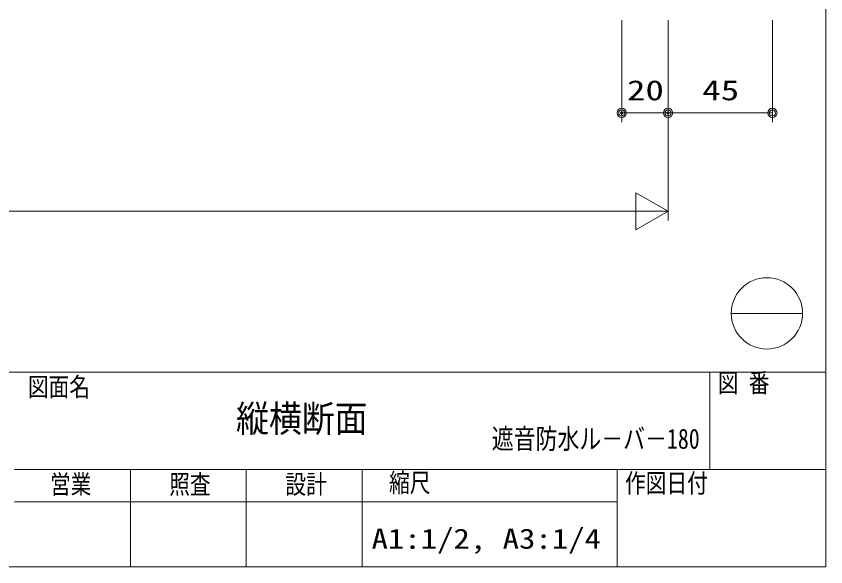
# Model space of a CAD drawing. Units: millimetres, scale not verified. Extents: x -791 to 791, y -562 to 562.
# Drawn here: x 441.3 to 790.6, y -562 to -324.3 of the extents above; entities that cross this region are included whole.
import ezdxf
from ezdxf.enums import TextEntityAlignment as Align

# ---------------------------------------------------------------- set-up
doc = ezdxf.new("R2010")
doc.units = ezdxf.units.MM
doc.header["$LTSCALE"] = 2
doc.header["$PDMODE"] = 32
doc.header["$PDSIZE"] = 1
for name, color, linetype, lineweight in [('0-0__0-6_TITLE_WAKU', 7, 'Continuous', 9), ('0-2_USERZ', 5, 'Continuous', 9), ('0-3_F-1', 7, 'Continuous', 9), ('0-7_0', 7, 'Continuous', 9), ('0-8_DEFPOINTS', 1, 'Continuous', 9), ('0-A_YSS_ZEN', 6, 'Continuous', 9)]:
    doc.layers.add(name, color=color, linetype=linetype, lineweight=lineweight)
doc.layers.add('0-1__0-3_TITLE', color=7, linetype='Continuous')
doc.styles.add('ＭＳ ゴシック', font='')
doc.styles.get('ＭＳ ゴシック').set_extended_font_data('MS Gothic')

# ---------------------------------------------------------------- blocks, each defined once
blk = doc.blocks.new('図枠')
at = {"layer": '0-0__0-6_TITLE_WAKU'}
for p, q in [((1581.2, 84), (1099.784, 84)), ((1531.192, 84), (1531.192, 42)), ((1581.2, 42), (1231.178, 42)), ((1281.178, 42), (1281.178, 0)), ((1331.178, 42), (1331.178, 0)), ((1381.178, 42), (1381.178, 0)), ((1491.185, 42), (1491.185, 0)), ((1231.178, 28), (1491.185, 28))]:
    blk.add_line(p, q, dxfattribs=at)
at = {"layer": '0-3_F-1'}
blk.add_line((1540.4, 109.4), (1571.2, 109.4), dxfattribs=at)
blk.add_lwpolyline([(1581.2, 0), (0, 0), (0, 1124), (1581.2, 1124)], close=True, dxfattribs=at)
blk.add_circle((1555.8, 109.4), 15.4, dxfattribs=at)
at = {"layer": '0-0__0-6_TITLE_WAKU', "style": 'ＭＳ ゴシック', "width": 0.8}
for s, height, p in [('図 番', 8.188, (1534.601, 72.856)), ('図面名', 8.182, (1236.97, 71.098)), ('営業', 8.182, (1246.5, 29.078)), ('照査', 8.182, (1297.948, 29.078)), ('設計 ', 8.188, (1348.039, 29.078)), ('縮尺', 8.182, (1392.773, 29.749)), ('作図日付', 8.182, (1494.582, 29.571))]:
    blk.add_text(s, height=height, dxfattribs=at).set_placement(p, align=Align.BOTTOM_LEFT)
blk = doc.blocks.new('DOT1')
at = {"layer": '0-7_0'}
blk.add_line((0, 0), (-2, 0), dxfattribs=at)
for radius in [1, 0.65]:
    blk.add_circle((0, 0), radius, dxfattribs=at)
blk = doc.blocks.new('ALW1')
at = {"layer": '0-7_0'}
blk.add_line((0, 0), (-2, 0), dxfattribs=at)
blk.add_lwpolyline([(-0.6928, -0.4), (0, 0), (-0.6928, 0.4)], close=True, dxfattribs=at)

msp = doc.modelspace()

# ---------------------------------------------------------------- linework, layer by layer
at = {"layer": '0-2_USERZ', "color": 3}
for p, q in [((702.545, -326.09), (702.545, -370.076)), ((722.545, -326.09), (722.545, -370.076)), ((722.545, -326.09), (722.545, -370.076)), ((767.545, -326.09), (767.545, -370.076)), ((718.545, -366.076), (706.545, -366.076)), ((763.545, -366.076), (726.545, -366.076))]:
    msp.add_line(p, q, dxfattribs=at)
at = {"layer": '0-8_DEFPOINTS'}
for p in [(702.545, -366.076), (722.545, -366.076)]:
    msp.add_point(p, dxfattribs=at)
at = {"layer": '0-A_YSS_ZEN'}
for p, q in [((722.545, -326.09), (722.545, -412.531)), ((682.545, -408.531), (-37.455, -408.531))]:
    msp.add_line(p, q, dxfattribs=at)

# ---------------------------------------------------------------- block references
at = {"layer": '0-2_USERZ'}
msp.add_blockref('図枠', (-790.6, -562), dxfattribs=at)
at = {"layer": '0-2_USERZ', "xscale": 2, "yscale": 2, "rotation": 180}
for p in [(702.545, -366.076), (722.545, -366.076)]:
    msp.add_blockref('DOT1', p, dxfattribs=at)
at = {"layer": '0-2_USERZ', "xscale": 2, "yscale": 2}
for p in [(722.545, -366.076), (767.545, -366.076)]:
    msp.add_blockref('DOT1', p, dxfattribs=at)
at = {"layer": '0-A_YSS_ZEN', "xscale": 20, "yscale": 20}
msp.add_blockref('ALW1', (722.545, -408.531), dxfattribs=at)

# ---------------------------------------------------------------- texts
at = {"layer": '0-1__0-3_TITLE', "style": 'ＭＳ ゴシック'}
for s, height, width, p in [('縦横断面', 11.55, 0.9, (536.18, -507.26)), ('遮音防水ル－バ－180', 8.659, 0.8, (646.475, -513.652)), ('A1:1/2, A3:1/4', 8.659, 1.2, (594.623, -556.792))]:
    msp.add_text(s, height=height, dxfattribs=dict(at, width=width)).set_placement(p, align=Align.BOTTOM_LEFT)
at = {"layer": '0-2_USERZ', "color": 3, "style": 'ＭＳ ゴシック', "width": 1.35}
for s, p in [('20', (704.83, -363.241)), ('45', (737.33, -363.241))]:
    msp.add_text(s, height=8.666, dxfattribs=at).set_placement(p, align=Align.BOTTOM_LEFT)

doc.saveas('drawing.dxf')
